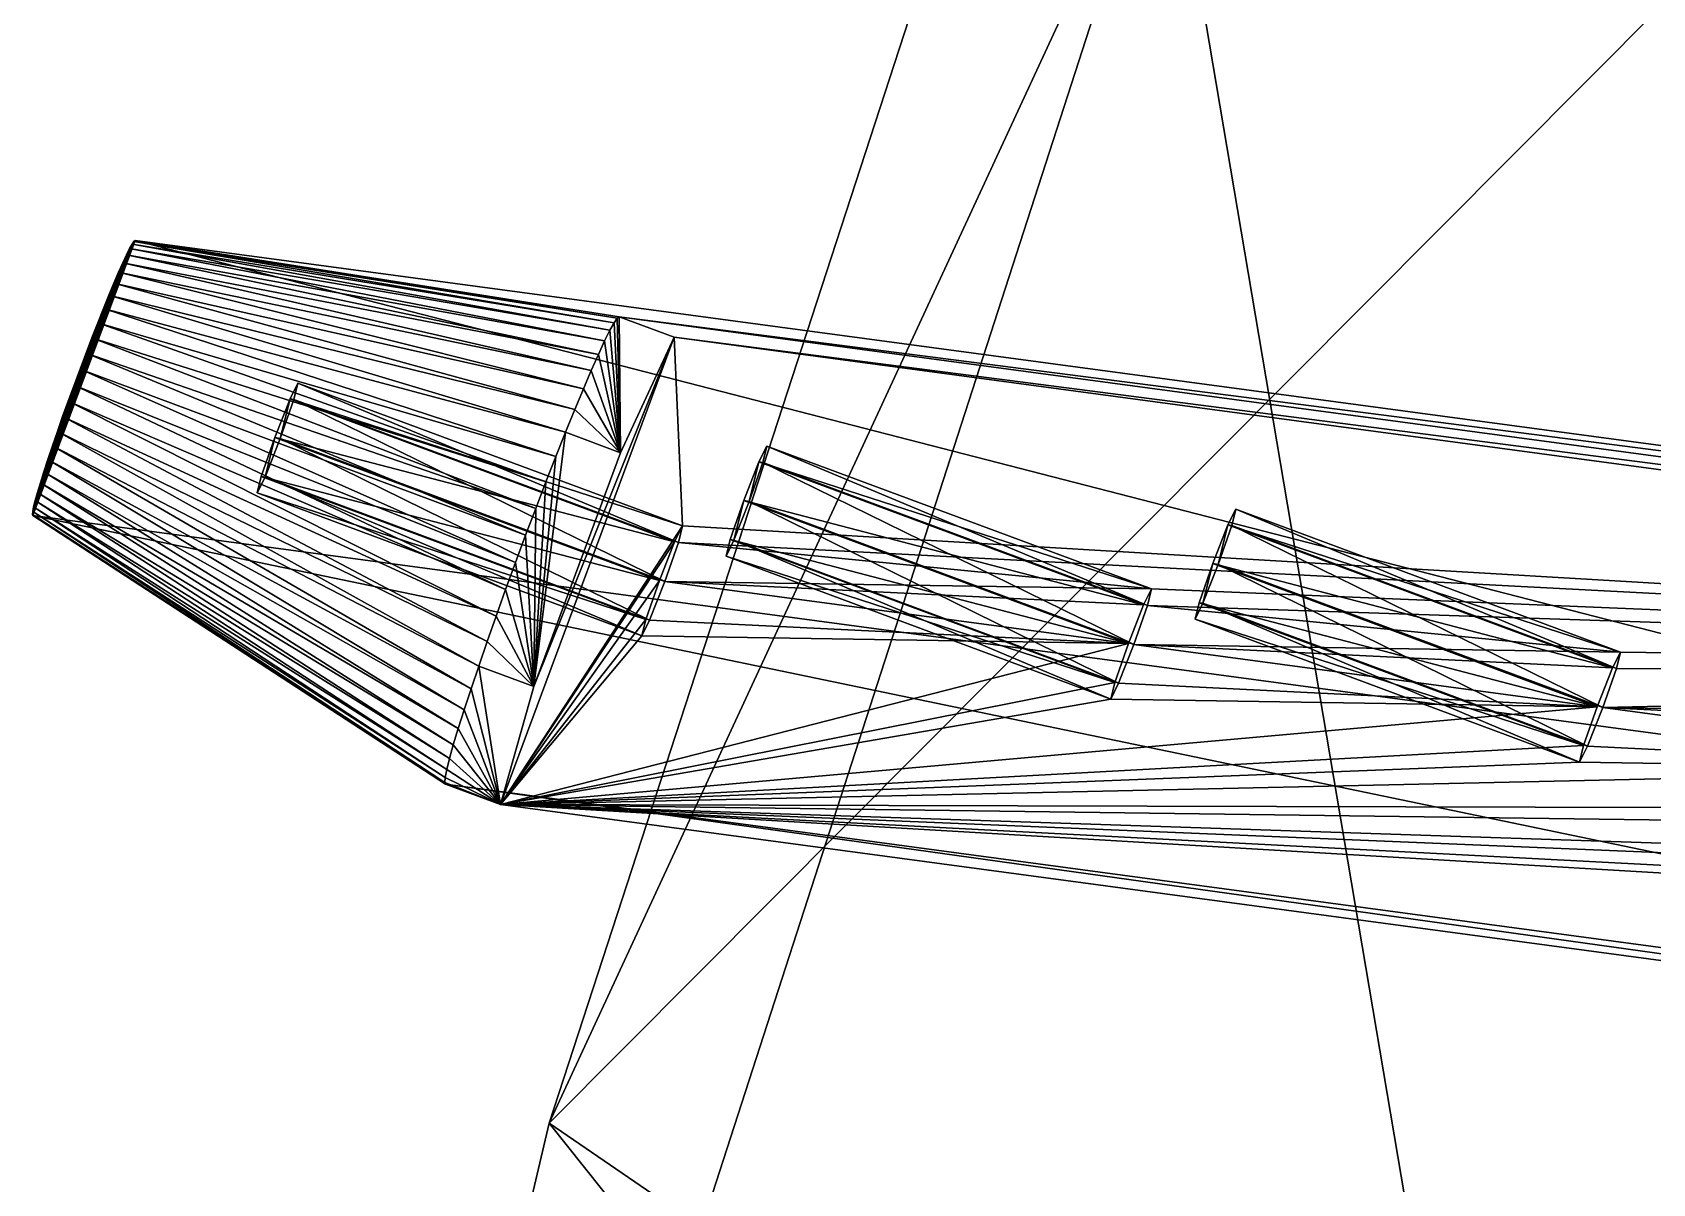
# Model space of a CAD drawing. Header units: millimetres. Extents: x -228 to 228, y -204 to 237.
# Drawn here: x -217.06 to -189.45, y -4.41 to 15.22 of the extents above; entities that cross this region are included whole.
import ezdxf

# ---------------------------------------------------------------- set-up
doc = ezdxf.new("R2010")
doc.units = ezdxf.units.MM
doc.header["$LTSCALE"] = 127.314815
for name, color, linetype in [('6630', 7, 'CONTINUOUS'), ('6631', 7, 'CONTINUOUS'), ('6634', 7, 'CONTINUOUS'), ('6979', 7, 'CONTINUOUS'), ('6980', 7, 'CONTINUOUS'), ('6981', 7, 'CONTINUOUS'), ('6982', 7, 'CONTINUOUS'), ('6992', 7, 'CONTINUOUS'), ('6993', 7, 'CONTINUOUS'), ('6994', 7, 'CONTINUOUS'), ('6995', 7, 'CONTINUOUS'), ('6996', 7, 'CONTINUOUS'), ('6997', 7, 'CONTINUOUS'), ('6998', 7, 'CONTINUOUS'), ('6999', 7, 'CONTINUOUS'), ('7000', 7, 'CONTINUOUS'), ('7002', 7, 'CONTINUOUS'), ('7003', 7, 'CONTINUOUS'), ('7004', 7, 'CONTINUOUS'), ('7005', 7, 'CONTINUOUS')]:
    doc.layers.add(name, color=color, linetype=linetype)

msp = doc.modelspace()

# ---------------------------------------------------------------- linework, layer by layer
at = {"layer": '6630', "color": 6, "linetype": 'Continuous'}
for points in [[(-192.955, -22.575, 553.043), (-172.881, 32.169, 553.042), (-208.254, -3.377, 115.659), (-192.955, -22.575, 553.043)], [(-208.254, -3.377, 115.659), (-172.881, 32.169, 553.042), (-200.294, 21.058, 99.884), (-208.254, -3.377, 115.659)], [(-172.881, 32.169, 553.042), (-192.955, -22.575, 553.043), (-168.107, -16.104, 1024.198), (-172.881, 32.169, 553.042)], [(-213.686, -26.463, 135.65), (-192.955, -22.575, 553.043), (-208.254, -3.377, 115.659), (-213.686, -26.463, 135.65)]]:
    msp.add_3dface(points, dxfattribs=at)
at = {"layer": '6631', "color": 6, "linetype": 'Continuous'}
for points in [[(-170.333, 30.504, 553.04), (-190.338, -24.345, 553.042), (-197.735, 19.35, 99.988), (-170.333, 30.504, 553.04)], [(-173.259, -31.753, 954.205), (-190.338, -24.345, 553.042), (-170.333, 30.504, 553.04), (-173.259, -31.753, 954.205)], [(-197.735, 19.35, 99.988), (-190.338, -24.345, 553.042), (-205.656, -5.151, 115.837), (-197.735, 19.35, 99.988)]]:
    msp.add_3dface(points, dxfattribs=at)
at = {"layer": '6634', "color": 6, "linetype": 'Continuous'}
for points in [[(-208.254, -3.377, 115.659), (-200.294, 21.058, 99.884), (-197.735, 19.35, 99.988), (-208.254, -3.377, 115.659)], [(-208.254, -3.377, 115.659), (-197.735, 19.35, 99.988), (-205.656, -5.151, 115.837), (-208.254, -3.377, 115.659)], [(-213.686, -26.463, 135.65), (-208.254, -3.377, 115.659), (-205.656, -5.151, 115.837), (-213.686, -26.463, 135.65)]]:
    msp.add_3dface(points, dxfattribs=at)
at = {"layer": '6979', "color": 191, "linetype": 'Continuous', "true_color": 0xba45ff}
for points in [[(-206.125, 10.022, 116.396), (-205.98, 6.804, 143.549), (-209.084, 2.054, 116.484), (-206.125, 10.022, 116.396)], [(-208.517, 4.069, 112.786), (-206.125, 10.022, 116.396), (-209.084, 2.054, 116.484), (-208.517, 4.069, 112.786)], [(-207.038, 8.053, 112.741), (-206.125, 10.022, 116.396), (-208.517, 4.069, 112.786), (-207.038, 8.053, 112.741)], [(-163.616, 4.308, 1019.578), (-205.98, 6.804, 143.549), (-206.125, 10.022, 116.396), (-163.616, 4.308, 1019.578)], [(-205.98, 6.804, 143.549), (-206.115, 6.534, 142.846), (-209.084, 2.054, 116.484), (-205.98, 6.804, 143.549)], [(-206.049, 6.525, 144.258), (-205.98, 6.804, 143.549), (-163.616, 4.308, 1019.578), (-206.049, 6.525, 144.258)], [(-206.115, 6.534, 142.846), (-206.375, 5.873, 142.561), (-209.084, 2.054, 116.484), (-206.115, 6.534, 142.846)], [(-197.989, 5.73, 313.338), (-206.281, 5.86, 144.558), (-206.049, 6.525, 144.258), (-197.989, 5.73, 313.338)], [(-197.989, 5.73, 313.338), (-206.049, 6.525, 144.258), (-163.616, 4.308, 1019.578), (-197.989, 5.73, 313.338)], [(-206.375, 5.873, 142.561), (-206.608, 5.208, 142.86), (-209.084, 2.054, 116.484), (-206.375, 5.873, 142.561)], [(-206.281, 5.86, 144.558), (-198.384, 4.799, 312.349), (-206.541, 5.199, 144.273), (-206.281, 5.86, 144.558)], [(-198.124, 5.46, 312.634), (-198.384, 4.799, 312.349), (-206.281, 5.86, 144.558), (-198.124, 5.46, 312.634)], [(-197.989, 5.73, 313.338), (-198.124, 5.46, 312.634), (-206.281, 5.86, 144.558), (-197.989, 5.73, 313.338)], [(-198.058, 5.451, 314.047), (-197.989, 5.73, 313.338), (-163.616, 4.308, 1019.578), (-198.058, 5.451, 314.047)], [(-198.29, 4.786, 314.347), (-198.058, 5.451, 314.047), (-189.998, 4.655, 483.126), (-198.29, 4.786, 314.347)], [(-163.616, 4.308, 1019.578), (-189.998, 4.655, 483.126), (-198.058, 5.451, 314.047), (-163.616, 4.308, 1019.578)], [(-206.608, 5.208, 142.86), (-206.676, 4.929, 143.57), (-209.084, 2.054, 116.484), (-206.608, 5.208, 142.86)], [(-206.541, 5.199, 144.273), (-198.384, 4.799, 312.349), (-206.676, 4.929, 143.57), (-206.541, 5.199, 144.273)], [(-206.676, 4.929, 143.57), (-198.384, 4.799, 312.349), (-209.084, 2.054, 116.484), (-206.676, 4.929, 143.57)], [(-198.384, 4.799, 312.349), (-198.616, 4.134, 312.649), (-209.084, 2.054, 116.484), (-198.384, 4.799, 312.349)], [(-198.29, 4.786, 314.347), (-190.393, 3.724, 482.138), (-198.55, 4.125, 314.062), (-198.29, 4.786, 314.347)], [(-190.133, 4.385, 482.423), (-190.393, 3.724, 482.138), (-198.29, 4.786, 314.347), (-190.133, 4.385, 482.423)], [(-189.998, 4.655, 483.126), (-190.133, 4.385, 482.423), (-198.29, 4.786, 314.347), (-189.998, 4.655, 483.126)], [(-190.066, 4.376, 483.836), (-189.998, 4.655, 483.126), (-163.616, 4.308, 1019.578), (-190.066, 4.376, 483.836)], [(-190.299, 3.712, 484.136), (-190.066, 4.376, 483.836), (-163.616, 4.308, 1019.578), (-190.299, 3.712, 484.136)], [(-182.006, 3.581, 652.915), (-190.299, 3.712, 484.136), (-163.616, 4.308, 1019.578), (-182.006, 3.581, 652.915)], [(-198.616, 4.134, 312.649), (-198.685, 3.855, 313.358), (-209.084, 2.054, 116.484), (-198.616, 4.134, 312.649)], [(-198.55, 4.125, 314.062), (-190.393, 3.724, 482.138), (-198.685, 3.855, 313.358), (-198.55, 4.125, 314.062)], [(-198.685, 3.855, 313.358), (-190.393, 3.724, 482.138), (-209.084, 2.054, 116.484), (-198.685, 3.855, 313.358)], [(-190.393, 3.724, 482.138), (-190.625, 3.06, 482.438), (-209.084, 2.054, 116.484), (-190.393, 3.724, 482.138)], [(-190.299, 3.712, 484.136), (-182.402, 2.65, 651.926), (-190.559, 3.051, 483.85), (-190.299, 3.712, 484.136)], [(-182.142, 3.311, 652.212), (-182.402, 2.65, 651.926), (-190.299, 3.712, 484.136), (-182.142, 3.311, 652.212)], [(-182.006, 3.581, 652.915), (-182.142, 3.311, 652.212), (-190.299, 3.712, 484.136), (-182.006, 3.581, 652.915)], [(-190.625, 3.06, 482.438), (-190.694, 2.781, 483.147), (-209.084, 2.054, 116.484), (-190.625, 3.06, 482.438)], [(-190.559, 3.051, 483.85), (-182.402, 2.65, 651.926), (-190.694, 2.781, 483.147), (-190.559, 3.051, 483.85)], [(-190.694, 2.781, 483.147), (-182.402, 2.65, 651.926), (-209.084, 2.054, 116.484), (-190.694, 2.781, 483.147)], [(-182.402, 2.65, 651.926), (-182.634, 1.986, 652.226), (-209.084, 2.054, 116.484), (-182.402, 2.65, 651.926)], [(-166.651, -0.163, 991.804), (-166.72, -0.442, 992.513), (-209.084, 2.054, 116.484), (-166.651, -0.163, 991.804)], [(-209.084, 2.054, 116.484), (-166.72, -0.442, 992.513), (-166.575, -3.66, 1019.667), (-209.084, 2.054, 116.484)], [(-174.711, 0.632, 822.724), (-166.651, -0.163, 991.804), (-209.084, 2.054, 116.484), (-174.711, 0.632, 822.724)], [(-174.643, 0.911, 822.015), (-174.711, 0.632, 822.724), (-209.084, 2.054, 116.484), (-174.643, 0.911, 822.015)], [(-209.084, 2.054, 116.484), (-182.703, 1.707, 652.936), (-174.643, 0.911, 822.015), (-209.084, 2.054, 116.484)], [(-182.634, 1.986, 652.226), (-182.703, 1.707, 652.936), (-209.084, 2.054, 116.484), (-182.634, 1.986, 652.226)]]:
    msp.add_3dface(points, dxfattribs=at)
at = {"layer": '6980', "color": 191, "linetype": 'Continuous', "true_color": 0xba45ff}
for points in [[(-209.084, 2.054, 116.484), (-166.575, -3.66, 1019.667), (-210.02, 2.402, 116.531), (-209.084, 2.054, 116.484)], [(-166.575, -3.66, 1019.667), (-167.511, -3.312, 1019.713), (-210.02, 2.402, 116.531), (-166.575, -3.66, 1019.667)]]:
    msp.add_3dface(points, dxfattribs=at)
at = {"layer": '6981', "color": 191, "linetype": 'Continuous', "true_color": 0xba45ff}
for points in [[(-217.059, 7, 125.36), (-217.052, 6.982, 125.65), (-215.331, 11.655, 125.308), (-217.059, 7, 125.36)], [(-215.362, 11.61, 125.023), (-217.059, 7, 125.36), (-215.331, 11.655, 125.308), (-215.362, 11.61, 125.023)], [(-217.055, 7.049, 125.074), (-217.059, 7, 125.36), (-215.362, 11.61, 125.023), (-217.055, 7.049, 125.074)], [(-215.404, 11.533, 124.746), (-217.055, 7.049, 125.074), (-215.362, 11.61, 125.023), (-215.404, 11.533, 124.746)], [(-217.052, 6.982, 125.65), (-175.365, 1.379, 1011.352), (-215.311, 11.669, 125.598), (-217.052, 6.982, 125.65)], [(-215.331, 11.655, 125.308), (-217.052, 6.982, 125.65), (-215.311, 11.669, 125.598), (-215.331, 11.655, 125.308)], [(-215.311, 11.669, 125.598), (-175.365, 1.379, 1011.352), (-173.625, 6.066, 1011.3), (-215.311, 11.669, 125.598)], [(-217.039, 7.129, 124.795), (-217.055, 7.049, 125.074), (-215.404, 11.533, 124.746), (-217.039, 7.129, 124.795)], [(-215.456, 11.427, 124.48), (-217.039, 7.129, 124.795), (-215.404, 11.533, 124.746), (-215.456, 11.427, 124.48)], [(-217.012, 7.239, 124.527), (-217.039, 7.129, 124.795), (-215.456, 11.427, 124.48), (-217.012, 7.239, 124.527)], [(-215.519, 11.292, 124.23), (-217.012, 7.239, 124.527), (-215.456, 11.427, 124.48), (-215.519, 11.292, 124.23)], [(-216.973, 7.376, 124.274), (-217.012, 7.239, 124.527), (-215.519, 11.292, 124.23), (-216.973, 7.376, 124.274)], [(-215.59, 11.131, 123.999), (-216.973, 7.376, 124.274), (-215.519, 11.292, 124.23), (-215.59, 11.131, 123.999)], [(-216.924, 7.541, 124.039), (-216.973, 7.376, 124.274), (-215.59, 11.131, 123.999), (-216.924, 7.541, 124.039)], [(-215.67, 10.945, 123.79), (-216.924, 7.541, 124.039), (-215.59, 11.131, 123.999), (-215.67, 10.945, 123.79)], [(-216.864, 7.729, 123.826), (-216.924, 7.541, 124.039), (-215.67, 10.945, 123.79), (-216.864, 7.729, 123.826)], [(-215.756, 10.738, 123.606), (-216.864, 7.729, 123.826), (-215.67, 10.945, 123.79), (-215.756, 10.738, 123.606)], [(-216.795, 7.939, 123.637), (-216.864, 7.729, 123.826), (-215.756, 10.738, 123.606), (-216.795, 7.939, 123.637)], [(-215.848, 10.511, 123.449), (-216.795, 7.939, 123.637), (-215.756, 10.738, 123.606), (-215.848, 10.511, 123.449)], [(-216.718, 8.168, 123.475), (-216.795, 7.939, 123.637), (-215.848, 10.511, 123.449), (-216.718, 8.168, 123.475)], [(-215.945, 10.268, 123.321), (-216.718, 8.168, 123.475), (-215.848, 10.511, 123.449), (-215.945, 10.268, 123.321)], [(-216.634, 8.412, 123.342), (-216.718, 8.168, 123.475), (-215.945, 10.268, 123.321), (-216.634, 8.412, 123.342)], [(-216.044, 10.013, 123.224), (-216.634, 8.412, 123.342), (-215.945, 10.268, 123.321), (-216.044, 10.013, 123.224)], [(-216.544, 8.669, 123.239), (-216.634, 8.412, 123.342), (-216.044, 10.013, 123.224), (-216.544, 8.669, 123.239)], [(-216.146, 9.748, 123.16), (-216.544, 8.669, 123.239), (-216.044, 10.013, 123.224), (-216.146, 9.748, 123.16)], [(-216.448, 8.934, 123.17), (-216.544, 8.669, 123.239), (-216.146, 9.748, 123.16), (-216.448, 8.934, 123.17)], [(-216.248, 9.478, 123.13), (-216.448, 8.934, 123.17), (-216.146, 9.748, 123.16), (-216.248, 9.478, 123.13)], [(-216.349, 9.205, 123.133), (-216.448, 8.934, 123.17), (-216.248, 9.478, 123.13), (-216.349, 9.205, 123.133)]]:
    msp.add_3dface(points, dxfattribs=at)
at = {"layer": '6982', "color": 191, "linetype": 'Continuous', "true_color": 0xba45ff}
for points in [[(-164.552, 4.656, 1019.624), (-206.125, 10.022, 116.396), (-207.061, 10.37, 116.442), (-164.552, 4.656, 1019.624)], [(-163.616, 4.308, 1019.578), (-206.125, 10.022, 116.396), (-164.552, 4.656, 1019.624), (-163.616, 4.308, 1019.578)]]:
    msp.add_3dface(points, dxfattribs=at)
at = {"layer": '6992', "color": 191, "linetype": 'Continuous', "true_color": 0xba45ff}
for points in [[(-196.551, 7.093, 483.45), (-196.62, 6.814, 484.159), (-196.687, 6.823, 482.747), (-196.551, 7.093, 483.45)], [(-196.687, 6.823, 482.747), (-196.853, 6.149, 484.459), (-196.947, 6.162, 482.462), (-196.687, 6.823, 482.747)], [(-196.62, 6.814, 484.159), (-196.853, 6.149, 484.459), (-196.687, 6.823, 482.747), (-196.62, 6.814, 484.159)], [(-197.179, 5.497, 482.762), (-196.947, 6.162, 482.462), (-197.113, 5.488, 484.174), (-197.179, 5.497, 482.762)], [(-196.947, 6.162, 482.462), (-196.853, 6.149, 484.459), (-197.113, 5.488, 484.174), (-196.947, 6.162, 482.462)], [(-197.248, 5.218, 483.471), (-197.179, 5.497, 482.762), (-197.113, 5.488, 484.174), (-197.248, 5.218, 483.471)]]:
    msp.add_3dface(points, dxfattribs=at)
at = {"layer": '6993', "color": 191, "linetype": 'Continuous', "true_color": 0xba45ff}
for points in [[(-190.393, 3.724, 482.138), (-196.947, 6.162, 482.462), (-197.179, 5.497, 482.762), (-190.393, 3.724, 482.138)], [(-196.853, 6.149, 484.459), (-190.559, 3.051, 483.85), (-197.113, 5.488, 484.174), (-196.853, 6.149, 484.459)], [(-190.299, 3.712, 484.136), (-190.559, 3.051, 483.85), (-196.853, 6.149, 484.459), (-190.299, 3.712, 484.136)], [(-190.625, 3.06, 482.438), (-197.179, 5.497, 482.762), (-197.248, 5.218, 483.471), (-190.625, 3.06, 482.438)], [(-190.694, 2.781, 483.147), (-197.248, 5.218, 483.471), (-197.113, 5.488, 484.174), (-190.694, 2.781, 483.147)], [(-190.625, 3.06, 482.438), (-190.393, 3.724, 482.138), (-197.179, 5.497, 482.762), (-190.625, 3.06, 482.438)], [(-190.559, 3.051, 483.85), (-190.694, 2.781, 483.147), (-197.113, 5.488, 484.174), (-190.559, 3.051, 483.85)], [(-190.694, 2.781, 483.147), (-190.625, 3.06, 482.438), (-197.248, 5.218, 483.471), (-190.694, 2.781, 483.147)]]:
    msp.add_3dface(points, dxfattribs=at)
at = {"layer": '6994', "color": 191, "linetype": 'Continuous', "true_color": 0xba45ff}
for points in [[(-189.998, 4.655, 483.126), (-196.551, 7.093, 483.45), (-196.687, 6.823, 482.747), (-189.998, 4.655, 483.126)], [(-190.066, 4.376, 483.836), (-196.62, 6.814, 484.159), (-196.551, 7.093, 483.45), (-190.066, 4.376, 483.836)], [(-189.998, 4.655, 483.126), (-190.066, 4.376, 483.836), (-196.551, 7.093, 483.45), (-189.998, 4.655, 483.126)], [(-190.133, 4.385, 482.423), (-196.687, 6.823, 482.747), (-196.947, 6.162, 482.462), (-190.133, 4.385, 482.423)], [(-190.299, 3.712, 484.136), (-196.853, 6.149, 484.459), (-196.62, 6.814, 484.159), (-190.299, 3.712, 484.136)], [(-190.133, 4.385, 482.423), (-189.998, 4.655, 483.126), (-196.687, 6.823, 482.747), (-190.133, 4.385, 482.423)], [(-190.066, 4.376, 483.836), (-190.299, 3.712, 484.136), (-196.62, 6.814, 484.159), (-190.066, 4.376, 483.836)], [(-190.393, 3.724, 482.138), (-190.133, 4.385, 482.423), (-196.947, 6.162, 482.462), (-190.393, 3.724, 482.138)]]:
    msp.add_3dface(points, dxfattribs=at)
at = {"layer": '6995', "color": 191, "linetype": 'Continuous', "true_color": 0xba45ff}
for points in [[(-204.543, 8.167, 313.661), (-204.611, 7.888, 314.371), (-204.678, 7.897, 312.958), (-204.543, 8.167, 313.661)], [(-204.678, 7.897, 312.958), (-204.844, 7.224, 314.671), (-204.938, 7.236, 312.673), (-204.678, 7.897, 312.958)], [(-204.611, 7.888, 314.371), (-204.844, 7.224, 314.671), (-204.678, 7.897, 312.958), (-204.611, 7.888, 314.371)], [(-205.17, 6.572, 312.973), (-204.938, 7.236, 312.673), (-205.104, 6.563, 314.386), (-205.17, 6.572, 312.973)], [(-204.938, 7.236, 312.673), (-204.844, 7.224, 314.671), (-205.104, 6.563, 314.386), (-204.938, 7.236, 312.673)], [(-205.239, 6.292, 313.682), (-205.17, 6.572, 312.973), (-205.104, 6.563, 314.386), (-205.239, 6.292, 313.682)]]:
    msp.add_3dface(points, dxfattribs=at)
at = {"layer": '6996', "color": 191, "linetype": 'Continuous', "true_color": 0xba45ff}
for points in [[(-198.384, 4.799, 312.349), (-204.938, 7.236, 312.673), (-205.17, 6.572, 312.973), (-198.384, 4.799, 312.349)], [(-204.844, 7.224, 314.671), (-198.55, 4.125, 314.062), (-205.104, 6.563, 314.386), (-204.844, 7.224, 314.671)], [(-198.29, 4.786, 314.347), (-198.55, 4.125, 314.062), (-204.844, 7.224, 314.671), (-198.29, 4.786, 314.347)], [(-198.616, 4.134, 312.649), (-205.17, 6.572, 312.973), (-205.239, 6.292, 313.682), (-198.616, 4.134, 312.649)], [(-198.685, 3.855, 313.358), (-205.239, 6.292, 313.682), (-205.104, 6.563, 314.386), (-198.685, 3.855, 313.358)], [(-198.616, 4.134, 312.649), (-198.384, 4.799, 312.349), (-205.17, 6.572, 312.973), (-198.616, 4.134, 312.649)], [(-198.55, 4.125, 314.062), (-198.685, 3.855, 313.358), (-205.104, 6.563, 314.386), (-198.55, 4.125, 314.062)], [(-198.685, 3.855, 313.358), (-198.616, 4.134, 312.649), (-205.239, 6.292, 313.682), (-198.685, 3.855, 313.358)]]:
    msp.add_3dface(points, dxfattribs=at)
at = {"layer": '6997', "color": 191, "linetype": 'Continuous', "true_color": 0xba45ff}
for points in [[(-197.989, 5.73, 313.338), (-204.543, 8.167, 313.661), (-204.678, 7.897, 312.958), (-197.989, 5.73, 313.338)], [(-198.058, 5.451, 314.047), (-204.611, 7.888, 314.371), (-204.543, 8.167, 313.661), (-198.058, 5.451, 314.047)], [(-197.989, 5.73, 313.338), (-198.058, 5.451, 314.047), (-204.543, 8.167, 313.661), (-197.989, 5.73, 313.338)], [(-198.124, 5.46, 312.634), (-204.678, 7.897, 312.958), (-204.938, 7.236, 312.673), (-198.124, 5.46, 312.634)], [(-198.29, 4.786, 314.347), (-204.844, 7.224, 314.671), (-204.611, 7.888, 314.371), (-198.29, 4.786, 314.347)], [(-198.124, 5.46, 312.634), (-197.989, 5.73, 313.338), (-204.678, 7.897, 312.958), (-198.124, 5.46, 312.634)], [(-198.058, 5.451, 314.047), (-198.29, 4.786, 314.347), (-204.611, 7.888, 314.371), (-198.058, 5.451, 314.047)], [(-198.384, 4.799, 312.349), (-198.124, 5.46, 312.634), (-204.938, 7.236, 312.673), (-198.384, 4.799, 312.349)]]:
    msp.add_3dface(points, dxfattribs=at)
at = {"layer": '6998', "color": 191, "linetype": 'Continuous', "true_color": 0xba45ff}
for points in [[(-212.534, 9.241, 143.873), (-212.603, 8.962, 144.582), (-212.669, 8.971, 143.17), (-212.534, 9.241, 143.873)], [(-212.669, 8.971, 143.17), (-212.835, 8.298, 144.882), (-212.929, 8.31, 142.884), (-212.669, 8.971, 143.17)], [(-212.603, 8.962, 144.582), (-212.835, 8.298, 144.882), (-212.669, 8.971, 143.17), (-212.603, 8.962, 144.582)], [(-213.161, 7.646, 143.184), (-212.929, 8.31, 142.884), (-213.095, 7.637, 144.597), (-213.161, 7.646, 143.184)], [(-212.929, 8.31, 142.884), (-212.835, 8.298, 144.882), (-213.095, 7.637, 144.597), (-212.929, 8.31, 142.884)], [(-213.23, 7.367, 143.894), (-213.161, 7.646, 143.184), (-213.095, 7.637, 144.597), (-213.23, 7.367, 143.894)]]:
    msp.add_3dface(points, dxfattribs=at)
at = {"layer": '6999', "color": 191, "linetype": 'Continuous', "true_color": 0xba45ff}
for points in [[(-206.375, 5.873, 142.561), (-212.929, 8.31, 142.884), (-213.161, 7.646, 143.184), (-206.375, 5.873, 142.561)], [(-212.835, 8.298, 144.882), (-206.541, 5.199, 144.273), (-213.095, 7.637, 144.597), (-212.835, 8.298, 144.882)], [(-206.281, 5.86, 144.558), (-206.541, 5.199, 144.273), (-212.835, 8.298, 144.882), (-206.281, 5.86, 144.558)], [(-206.608, 5.208, 142.86), (-213.161, 7.646, 143.184), (-213.23, 7.367, 143.894), (-206.608, 5.208, 142.86)], [(-206.676, 4.929, 143.57), (-213.23, 7.367, 143.894), (-213.095, 7.637, 144.597), (-206.676, 4.929, 143.57)], [(-206.608, 5.208, 142.86), (-206.375, 5.873, 142.561), (-213.161, 7.646, 143.184), (-206.608, 5.208, 142.86)], [(-206.541, 5.199, 144.273), (-206.676, 4.929, 143.57), (-213.095, 7.637, 144.597), (-206.541, 5.199, 144.273)], [(-206.676, 4.929, 143.57), (-206.608, 5.208, 142.86), (-213.23, 7.367, 143.894), (-206.676, 4.929, 143.57)]]:
    msp.add_3dface(points, dxfattribs=at)
at = {"layer": '7000', "color": 191, "linetype": 'Continuous', "true_color": 0xba45ff}
for points in [[(-205.98, 6.804, 143.549), (-212.534, 9.241, 143.873), (-212.669, 8.971, 143.17), (-205.98, 6.804, 143.549)], [(-206.049, 6.525, 144.258), (-212.603, 8.962, 144.582), (-212.534, 9.241, 143.873), (-206.049, 6.525, 144.258)], [(-205.98, 6.804, 143.549), (-206.049, 6.525, 144.258), (-212.534, 9.241, 143.873), (-205.98, 6.804, 143.549)], [(-206.115, 6.534, 142.846), (-212.669, 8.971, 143.17), (-212.929, 8.31, 142.884), (-206.115, 6.534, 142.846)], [(-206.281, 5.86, 144.558), (-212.835, 8.298, 144.882), (-212.603, 8.962, 144.582), (-206.281, 5.86, 144.558)], [(-206.115, 6.534, 142.846), (-205.98, 6.804, 143.549), (-212.669, 8.971, 143.17), (-206.115, 6.534, 142.846)], [(-206.049, 6.525, 144.258), (-206.281, 5.86, 144.558), (-212.603, 8.962, 144.582), (-206.049, 6.525, 144.258)], [(-206.375, 5.873, 142.561), (-206.115, 6.534, 142.846), (-212.929, 8.31, 142.884), (-206.375, 5.873, 142.561)]]:
    msp.add_3dface(points, dxfattribs=at)
at = {"layer": '7002', "color": 191, "linetype": 'Continuous', "true_color": 0xba45ff}
for points in [[(-207.147, 10.269, 115.464), (-207.038, 8.053, 112.741), (-207.219, 10.139, 114.993), (-207.147, 10.269, 115.464)], [(-207.095, 10.346, 115.949), (-207.038, 8.053, 112.741), (-207.147, 10.269, 115.464), (-207.095, 10.346, 115.949)], [(-207.061, 10.37, 116.442), (-207.038, 8.053, 112.741), (-207.095, 10.346, 115.949), (-207.061, 10.37, 116.442)], [(-206.125, 10.022, 116.396), (-207.038, 8.053, 112.741), (-207.061, 10.37, 116.442), (-206.125, 10.022, 116.396)], [(-207.308, 9.958, 114.541), (-207.038, 8.053, 112.741), (-207.415, 9.729, 114.116), (-207.308, 9.958, 114.541)], [(-207.219, 10.139, 114.993), (-207.038, 8.053, 112.741), (-207.308, 9.958, 114.541), (-207.219, 10.139, 114.993)], [(-207.415, 9.729, 114.116), (-207.038, 8.053, 112.741), (-207.536, 9.455, 113.723), (-207.415, 9.729, 114.116)], [(-207.536, 9.455, 113.723), (-207.038, 8.053, 112.741), (-207.671, 9.14, 113.368), (-207.536, 9.455, 113.723)], [(-207.671, 9.14, 113.368), (-207.038, 8.053, 112.741), (-207.818, 8.787, 113.054), (-207.671, 9.14, 113.368)], [(-207.818, 8.787, 113.054), (-207.038, 8.053, 112.741), (-207.974, 8.401, 112.788), (-207.818, 8.787, 113.054)], [(-207.038, 8.053, 112.741), (-208.517, 4.069, 112.786), (-207.974, 8.401, 112.788), (-207.038, 8.053, 112.741)], [(-207.974, 8.401, 112.788), (-208.517, 4.069, 112.786), (-208.138, 7.989, 112.571), (-207.974, 8.401, 112.788)], [(-208.138, 7.989, 112.571), (-208.517, 4.069, 112.786), (-208.308, 7.554, 112.407), (-208.138, 7.989, 112.571)], [(-208.308, 7.554, 112.407), (-208.517, 4.069, 112.786), (-208.481, 7.104, 112.298), (-208.308, 7.554, 112.407)], [(-208.481, 7.104, 112.298), (-208.517, 4.069, 112.786), (-208.654, 6.645, 112.246), (-208.481, 7.104, 112.298)], [(-208.654, 6.645, 112.246), (-208.517, 4.069, 112.786), (-208.826, 6.181, 112.251), (-208.654, 6.645, 112.246)], [(-208.826, 6.181, 112.251), (-208.517, 4.069, 112.786), (-208.995, 5.721, 112.313), (-208.826, 6.181, 112.251)], [(-208.995, 5.721, 112.313), (-208.517, 4.069, 112.786), (-209.157, 5.269, 112.432), (-208.995, 5.721, 112.313)], [(-209.157, 5.269, 112.432), (-208.517, 4.069, 112.786), (-209.31, 4.833, 112.606), (-209.157, 5.269, 112.432)], [(-209.31, 4.833, 112.606), (-208.517, 4.069, 112.786), (-209.454, 4.417, 112.832), (-209.31, 4.833, 112.606)], [(-209.454, 4.417, 112.832), (-209.084, 2.054, 116.484), (-209.585, 4.029, 113.108), (-209.454, 4.417, 112.832)], [(-208.517, 4.069, 112.786), (-209.084, 2.054, 116.484), (-209.454, 4.417, 112.832), (-208.517, 4.069, 112.786)], [(-209.585, 4.029, 113.108), (-209.084, 2.054, 116.484), (-209.702, 3.672, 113.429), (-209.585, 4.029, 113.108)], [(-209.702, 3.672, 113.429), (-209.084, 2.054, 116.484), (-209.803, 3.352, 113.791), (-209.702, 3.672, 113.429)], [(-209.803, 3.352, 113.791), (-209.084, 2.054, 116.484), (-209.887, 3.072, 114.191), (-209.803, 3.352, 113.791)], [(-209.887, 3.072, 114.191), (-209.084, 2.054, 116.484), (-209.953, 2.838, 114.621), (-209.887, 3.072, 114.191)], [(-209.953, 2.838, 114.621), (-209.084, 2.054, 116.484), (-210, 2.652, 115.076), (-209.953, 2.838, 114.621)], [(-210.027, 2.516, 115.55), (-209.084, 2.054, 116.484), (-210.034, 2.432, 116.038), (-210.027, 2.516, 115.55)], [(-210, 2.652, 115.076), (-209.084, 2.054, 116.484), (-210.027, 2.516, 115.55), (-210, 2.652, 115.076)], [(-209.084, 2.054, 116.484), (-210.02, 2.402, 116.531), (-210.034, 2.432, 116.038), (-209.084, 2.054, 116.484)]]:
    msp.add_3dface(points, dxfattribs=at)
at = {"layer": '7003', "color": 191, "linetype": 'Continuous', "true_color": 0xba45ff}
for points in [[(-210.02, 2.402, 116.531), (-167.511, -3.312, 1019.713), (-217.052, 6.982, 125.65), (-210.02, 2.402, 116.531)], [(-167.511, -3.312, 1019.713), (-175.365, 1.379, 1011.352), (-217.052, 6.982, 125.65), (-167.511, -3.312, 1019.713)]]:
    msp.add_3dface(points, dxfattribs=at)
at = {"layer": '7004', "color": 191, "linetype": 'Continuous', "true_color": 0xba45ff}
for points in [[(-215.311, 11.669, 125.598), (-173.625, 6.066, 1011.3), (-207.061, 10.37, 116.442), (-215.311, 11.669, 125.598)], [(-173.625, 6.066, 1011.3), (-164.552, 4.656, 1019.624), (-207.061, 10.37, 116.442), (-173.625, 6.066, 1011.3)]]:
    msp.add_3dface(points, dxfattribs=at)
at = {"layer": '7005', "color": 191, "linetype": 'Continuous', "true_color": 0xba45ff}
for points in [[(-215.404, 11.533, 124.746), (-215.362, 11.61, 125.023), (-207.219, 10.139, 114.993), (-215.404, 11.533, 124.746)], [(-215.362, 11.61, 125.023), (-215.331, 11.655, 125.308), (-207.147, 10.269, 115.464), (-215.362, 11.61, 125.023)], [(-215.362, 11.61, 125.023), (-207.147, 10.269, 115.464), (-207.219, 10.139, 114.993), (-215.362, 11.61, 125.023)], [(-215.331, 11.655, 125.308), (-215.311, 11.669, 125.598), (-207.095, 10.346, 115.949), (-215.331, 11.655, 125.308)], [(-215.331, 11.655, 125.308), (-207.095, 10.346, 115.949), (-207.147, 10.269, 115.464), (-215.331, 11.655, 125.308)], [(-215.311, 11.669, 125.598), (-207.061, 10.37, 116.442), (-207.095, 10.346, 115.949), (-215.311, 11.669, 125.598)], [(-215.519, 11.292, 124.23), (-215.456, 11.427, 124.48), (-207.415, 9.729, 114.116), (-215.519, 11.292, 124.23)], [(-215.456, 11.427, 124.48), (-215.404, 11.533, 124.746), (-207.308, 9.958, 114.541), (-215.456, 11.427, 124.48)], [(-215.456, 11.427, 124.48), (-207.308, 9.958, 114.541), (-207.415, 9.729, 114.116), (-215.456, 11.427, 124.48)], [(-215.404, 11.533, 124.746), (-207.219, 10.139, 114.993), (-207.308, 9.958, 114.541), (-215.404, 11.533, 124.746)], [(-215.67, 10.945, 123.79), (-215.59, 11.131, 123.999), (-207.671, 9.14, 113.368), (-215.67, 10.945, 123.79)], [(-215.59, 11.131, 123.999), (-215.519, 11.292, 124.23), (-207.536, 9.455, 113.723), (-215.59, 11.131, 123.999)], [(-215.59, 11.131, 123.999), (-207.536, 9.455, 113.723), (-207.671, 9.14, 113.368), (-215.59, 11.131, 123.999)], [(-215.519, 11.292, 124.23), (-207.415, 9.729, 114.116), (-207.536, 9.455, 113.723), (-215.519, 11.292, 124.23)], [(-215.756, 10.738, 123.606), (-215.67, 10.945, 123.79), (-207.818, 8.787, 113.054), (-215.756, 10.738, 123.606)], [(-215.67, 10.945, 123.79), (-207.671, 9.14, 113.368), (-207.818, 8.787, 113.054), (-215.67, 10.945, 123.79)], [(-215.945, 10.268, 123.321), (-215.848, 10.511, 123.449), (-208.138, 7.989, 112.571), (-215.945, 10.268, 123.321)], [(-215.848, 10.511, 123.449), (-215.756, 10.738, 123.606), (-207.974, 8.401, 112.788), (-215.848, 10.511, 123.449)], [(-215.848, 10.511, 123.449), (-207.974, 8.401, 112.788), (-208.138, 7.989, 112.571), (-215.848, 10.511, 123.449)], [(-215.756, 10.738, 123.606), (-207.818, 8.787, 113.054), (-207.974, 8.401, 112.788), (-215.756, 10.738, 123.606)], [(-216.044, 10.013, 123.224), (-215.945, 10.268, 123.321), (-208.308, 7.554, 112.407), (-216.044, 10.013, 123.224)], [(-215.945, 10.268, 123.321), (-208.138, 7.989, 112.571), (-208.308, 7.554, 112.407), (-215.945, 10.268, 123.321)], [(-216.146, 9.748, 123.16), (-216.044, 10.013, 123.224), (-208.481, 7.104, 112.298), (-216.146, 9.748, 123.16)], [(-216.044, 10.013, 123.224), (-208.308, 7.554, 112.407), (-208.481, 7.104, 112.298), (-216.044, 10.013, 123.224)], [(-216.248, 9.478, 123.13), (-216.146, 9.748, 123.16), (-208.654, 6.645, 112.246), (-216.248, 9.478, 123.13)], [(-216.146, 9.748, 123.16), (-208.481, 7.104, 112.298), (-208.654, 6.645, 112.246), (-216.146, 9.748, 123.16)], [(-216.349, 9.205, 123.133), (-216.248, 9.478, 123.13), (-208.826, 6.181, 112.251), (-216.349, 9.205, 123.133)], [(-216.248, 9.478, 123.13), (-208.654, 6.645, 112.246), (-208.826, 6.181, 112.251), (-216.248, 9.478, 123.13)], [(-216.448, 8.934, 123.17), (-216.349, 9.205, 123.133), (-208.995, 5.721, 112.313), (-216.448, 8.934, 123.17)], [(-216.349, 9.205, 123.133), (-208.826, 6.181, 112.251), (-208.995, 5.721, 112.313), (-216.349, 9.205, 123.133)], [(-216.544, 8.669, 123.239), (-216.448, 8.934, 123.17), (-209.157, 5.269, 112.432), (-216.544, 8.669, 123.239)], [(-216.448, 8.934, 123.17), (-208.995, 5.721, 112.313), (-209.157, 5.269, 112.432), (-216.448, 8.934, 123.17)], [(-216.634, 8.412, 123.342), (-216.544, 8.669, 123.239), (-209.31, 4.833, 112.606), (-216.634, 8.412, 123.342)], [(-216.544, 8.669, 123.239), (-209.157, 5.269, 112.432), (-209.31, 4.833, 112.606), (-216.544, 8.669, 123.239)], [(-216.718, 8.168, 123.475), (-216.634, 8.412, 123.342), (-209.454, 4.417, 112.832), (-216.718, 8.168, 123.475)], [(-216.634, 8.412, 123.342), (-209.31, 4.833, 112.606), (-209.454, 4.417, 112.832), (-216.634, 8.412, 123.342)], [(-216.795, 7.939, 123.637), (-216.718, 8.168, 123.475), (-209.585, 4.029, 113.108), (-216.795, 7.939, 123.637)], [(-216.718, 8.168, 123.475), (-209.454, 4.417, 112.832), (-209.585, 4.029, 113.108), (-216.718, 8.168, 123.475)], [(-216.864, 7.729, 123.826), (-216.795, 7.939, 123.637), (-209.702, 3.672, 113.429), (-216.864, 7.729, 123.826)], [(-216.795, 7.939, 123.637), (-209.585, 4.029, 113.108), (-209.702, 3.672, 113.429), (-216.795, 7.939, 123.637)], [(-216.973, 7.376, 124.274), (-216.924, 7.541, 124.039), (-209.887, 3.072, 114.191), (-216.973, 7.376, 124.274)], [(-216.924, 7.541, 124.039), (-216.864, 7.729, 123.826), (-209.803, 3.352, 113.791), (-216.924, 7.541, 124.039)], [(-216.924, 7.541, 124.039), (-209.803, 3.352, 113.791), (-209.887, 3.072, 114.191), (-216.924, 7.541, 124.039)], [(-216.864, 7.729, 123.826), (-209.702, 3.672, 113.429), (-209.803, 3.352, 113.791), (-216.864, 7.729, 123.826)], [(-217.039, 7.129, 124.795), (-217.012, 7.239, 124.527), (-210, 2.652, 115.076), (-217.039, 7.129, 124.795)], [(-217.012, 7.239, 124.527), (-216.973, 7.376, 124.274), (-209.953, 2.838, 114.621), (-217.012, 7.239, 124.527)], [(-217.012, 7.239, 124.527), (-209.953, 2.838, 114.621), (-210, 2.652, 115.076), (-217.012, 7.239, 124.527)], [(-216.973, 7.376, 124.274), (-209.887, 3.072, 114.191), (-209.953, 2.838, 114.621), (-216.973, 7.376, 124.274)], [(-217.059, 7, 125.36), (-217.055, 7.049, 125.074), (-210.034, 2.432, 116.038), (-217.059, 7, 125.36)], [(-210.02, 2.402, 116.531), (-217.052, 6.982, 125.65), (-217.059, 7, 125.36), (-210.02, 2.402, 116.531)], [(-210.02, 2.402, 116.531), (-217.059, 7, 125.36), (-210.034, 2.432, 116.038), (-210.02, 2.402, 116.531)], [(-217.055, 7.049, 125.074), (-217.039, 7.129, 124.795), (-210.027, 2.516, 115.55), (-217.055, 7.049, 125.074)], [(-217.055, 7.049, 125.074), (-210.027, 2.516, 115.55), (-210.034, 2.432, 116.038), (-217.055, 7.049, 125.074)], [(-217.039, 7.129, 124.795), (-210, 2.652, 115.076), (-210.027, 2.516, 115.55), (-217.039, 7.129, 124.795)]]:
    msp.add_3dface(points, dxfattribs=at)

doc.saveas('drawing.dxf')
